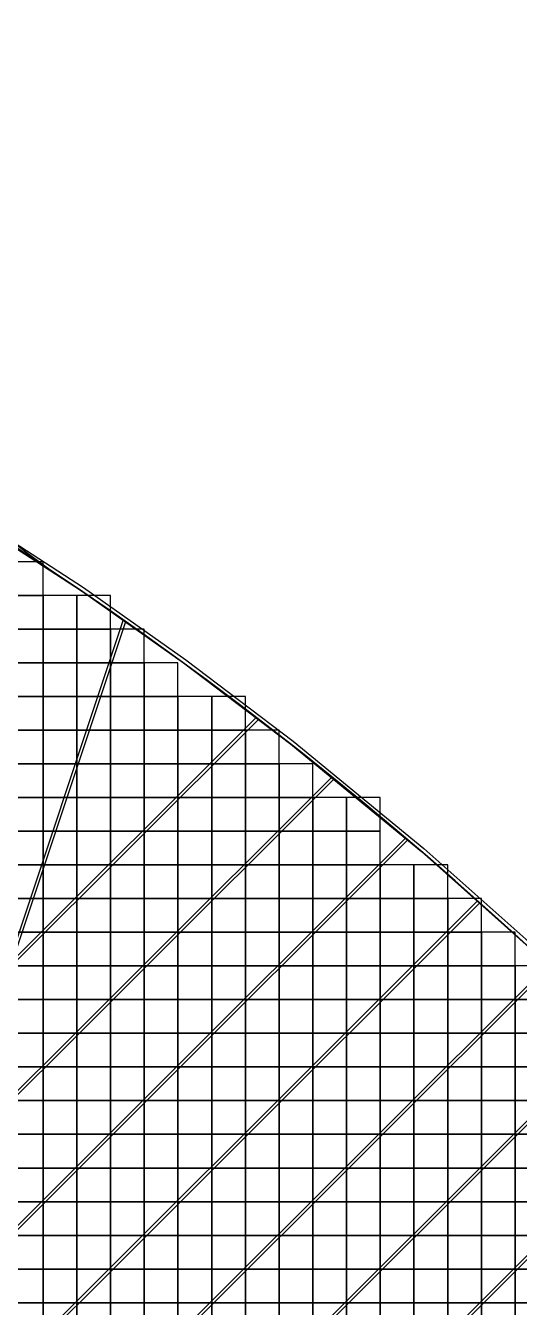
# Model space of a CAD drawing. Extents: x -31693 to 409283, y -98233 to 151957.
# Drawn here: x 121786 to 129108, y 93647 to 112674 of the extents above; entities that cross this region are included whole.
import ezdxf

# ---------------------------------------------------------------- set-up
doc = ezdxf.new("R2010")
doc.units = 0
doc.header["$LTSCALE"] = 1000
doc.header["$MEASUREMENT"] = 0
for name, color, linetype in [('500浮箱', 162, 'Continuous'), ('A-G-VISIBLE', 9, 'Continuous'), ('主龙骨', 4, 'Continuous'), ('边梁（14a槽钢', 3, 'Continuous')]:
    doc.layers.add(name, color=color, linetype=linetype)

# ---------------------------------------------------------------- blocks, each defined once
blk = doc.blocks.new('dasd')
at = {"layer": 'A-G-VISIBLE', "linetype": 'Continuous'}
for centre, radius, start, end in [((-132764.885, 42166.47), 12, 173.0911, 236.0253), ((-132803.822, 42108.688), 57.677, 29.84645, 67.5516), ((-132803.304, 42112.783), 43.061, 27.6831, 69.1971)]:
    blk.add_arc(centre, radius, start, end, dxfattribs=at)

msp = doc.modelspace()

# ---------------------------------------------------------------- linework, layer by layer
at = {"layer": '500浮箱', "elevation": 2850}
for points in [[(121545, 104216), (122045, 104216), (122045, 104716), (121545, 104716)], [(121545, 103716), (122045, 103716), (122045, 104216), (121545, 104216)], [(122045, 103716), (122545, 103716), (122545, 104216), (122045, 104216)], [(122545, 103716), (123045, 103716), (123045, 104216), (122545, 104216)], [(121545, 103216), (122045, 103216), (122045, 103716), (121545, 103716)], [(122045, 103216), (122545, 103216), (122545, 103716), (122045, 103716)], [(122545, 103216), (123045, 103216), (123045, 103716), (122545, 103716)], [(123045, 103216), (123545, 103216), (123545, 103716), (123045, 103716)], [(121545, 102716), (122045, 102716), (122045, 103216), (121545, 103216)], [(122045, 102716), (122545, 102716), (122545, 103216), (122045, 103216)], [(122545, 102716), (123045, 102716), (123045, 103216), (122545, 103216)], [(123045, 102716), (123545, 102716), (123545, 103216), (123045, 103216)], [(123545, 102716), (124045, 102716), (124045, 103216), (123545, 103216)], [(121545, 102216), (122045, 102216), (122045, 102716), (121545, 102716)], [(122045, 102216), (122545, 102216), (122545, 102716), (122045, 102716)], [(122545, 102216), (123045, 102216), (123045, 102716), (122545, 102716)], [(123045, 102216), (123545, 102216), (123545, 102716), (123045, 102716)], [(123545, 102216), (124045, 102216), (124045, 102716), (123545, 102716)], [(124045, 102216), (124545, 102216), (124545, 102716), (124045, 102716)], [(124545, 102216), (125045, 102216), (125045, 102716), (124545, 102716)], [(121545, 101716), (122045, 101716), (122045, 102216), (121545, 102216)], [(122045, 101716), (122545, 101716), (122545, 102216), (122045, 102216)], [(122545, 101716), (123045, 101716), (123045, 102216), (122545, 102216)], [(123045, 101716), (123545, 101716), (123545, 102216), (123045, 102216)], [(123545, 101716), (124045, 101716), (124045, 102216), (123545, 102216)], [(124045, 101716), (124545, 101716), (124545, 102216), (124045, 102216)], [(124545, 101716), (125045, 101716), (125045, 102216), (124545, 102216)], [(125045, 101716), (125545, 101716), (125545, 102216), (125045, 102216)], [(121545, 101216), (122045, 101216), (122045, 101716), (121545, 101716)], [(122045, 101216), (122545, 101216), (122545, 101716), (122045, 101716)], [(122545, 101216), (123045, 101216), (123045, 101716), (122545, 101716)], [(123045, 101216), (123545, 101216), (123545, 101716), (123045, 101716)], [(123545, 101216), (124045, 101216), (124045, 101716), (123545, 101716)], [(124045, 101216), (124545, 101216), (124545, 101716), (124045, 101716)], [(124545, 101216), (125045, 101216), (125045, 101716), (124545, 101716)], [(125045, 101216), (125545, 101216), (125545, 101716), (125045, 101716)], [(125545, 101216), (126045, 101216), (126045, 101716), (125545, 101716)], [(121545, 100716), (122045, 100716), (122045, 101216), (121545, 101216)], [(122045, 100716), (122545, 100716), (122545, 101216), (122045, 101216)], [(122545, 100716), (123045, 100716), (123045, 101216), (122545, 101216)], [(123045, 100716), (123545, 100716), (123545, 101216), (123045, 101216)], [(123545, 100716), (124045, 100716), (124045, 101216), (123545, 101216)], [(124045, 100716), (124545, 100716), (124545, 101216), (124045, 101216)], [(124545, 100716), (125045, 100716), (125045, 101216), (124545, 101216)], [(125045, 100716), (125545, 100716), (125545, 101216), (125045, 101216)], [(125545, 100716), (126045, 100716), (126045, 101216), (125545, 101216)], [(126045, 100716), (126545, 100716), (126545, 101216), (126045, 101216)], [(126545, 100716), (127045, 100716), (127045, 101216), (126545, 101216)], [(121545, 100216), (122045, 100216), (122045, 100716), (121545, 100716)], [(122045, 100216), (122545, 100216), (122545, 100716), (122045, 100716)], [(122545, 100216), (123045, 100216), (123045, 100716), (122545, 100716)], [(123045, 100216), (123545, 100216), (123545, 100716), (123045, 100716)], [(123545, 100216), (124045, 100216), (124045, 100716), (123545, 100716)], [(124045, 100216), (124545, 100216), (124545, 100716), (124045, 100716)], [(124545, 100216), (125045, 100216), (125045, 100716), (124545, 100716)], [(125045, 100216), (125545, 100216), (125545, 100716), (125045, 100716)], [(125545, 100216), (126045, 100216), (126045, 100716), (125545, 100716)], [(126045, 100216), (126545, 100216), (126545, 100716), (126045, 100716)], [(126545, 100216), (127045, 100216), (127045, 100716), (126545, 100716)], [(121545, 99716), (122045, 99716), (122045, 100216), (121545, 100216)], [(122045, 99716), (122545, 99716), (122545, 100216), (122045, 100216)], [(122545, 99716), (123045, 99716), (123045, 100216), (122545, 100216)], [(123045, 99716), (123545, 99716), (123545, 100216), (123045, 100216)], [(123545, 99716), (124045, 99716), (124045, 100216), (123545, 100216)], [(124045, 99716), (124545, 99716), (124545, 100216), (124045, 100216)], [(124545, 99716), (125045, 99716), (125045, 100216), (124545, 100216)], [(125045, 99716), (125545, 99716), (125545, 100216), (125045, 100216)], [(125545, 99716), (126045, 99716), (126045, 100216), (125545, 100216)], [(126045, 99716), (126545, 99716), (126545, 100216), (126045, 100216)], [(126545, 99716), (127045, 99716), (127045, 100216), (126545, 100216)], [(127045, 99716), (127545, 99716), (127545, 100216), (127045, 100216)], [(127545, 99716), (128045, 99716), (128045, 100216), (127545, 100216)], [(121545, 99216), (122045, 99216), (122045, 99716), (121545, 99716)], [(122045, 99216), (122545, 99216), (122545, 99716), (122045, 99716)], [(122545, 99216), (123045, 99216), (123045, 99716), (122545, 99716)], [(123045, 99216), (123545, 99216), (123545, 99716), (123045, 99716)], [(123545, 99216), (124045, 99216), (124045, 99716), (123545, 99716)], [(124045, 99216), (124545, 99216), (124545, 99716), (124045, 99716)], [(124545, 99216), (125045, 99216), (125045, 99716), (124545, 99716)], [(125045, 99216), (125545, 99216), (125545, 99716), (125045, 99716)], [(125545, 99216), (126045, 99216), (126045, 99716), (125545, 99716)], [(126045, 99216), (126545, 99216), (126545, 99716), (126045, 99716)], [(126545, 99216), (127045, 99216), (127045, 99716), (126545, 99716)], [(127045, 99216), (127545, 99216), (127545, 99716), (127045, 99716)], [(127545, 99216), (128045, 99216), (128045, 99716), (127545, 99716)], [(128045, 99216), (128545, 99216), (128545, 99716), (128045, 99716)], [(121545, 98716), (122045, 98716), (122045, 99216), (121545, 99216)], [(122045, 98716), (122545, 98716), (122545, 99216), (122045, 99216)], [(122545, 98716), (123045, 98716), (123045, 99216), (122545, 99216)], [(123045, 98716), (123545, 98716), (123545, 99216), (123045, 99216)], [(123545, 98716), (124045, 98716), (124045, 99216), (123545, 99216)], [(124045, 98716), (124545, 98716), (124545, 99216), (124045, 99216)], [(124545, 98716), (125045, 98716), (125045, 99216), (124545, 99216)], [(125045, 98716), (125545, 98716), (125545, 99216), (125045, 99216)], [(125545, 98716), (126045, 98716), (126045, 99216), (125545, 99216)], [(126045, 98716), (126545, 98716), (126545, 99216), (126045, 99216)], [(126545, 98716), (127045, 98716), (127045, 99216), (126545, 99216)], [(127045, 98716), (127545, 98716), (127545, 99216), (127045, 99216)], [(127545, 98716), (128045, 98716), (128045, 99216), (127545, 99216)], [(128045, 98716), (128545, 98716), (128545, 99216), (128045, 99216)], [(128545, 98716), (129045, 98716), (129045, 99216), (128545, 99216)], [(121545, 98216), (122045, 98216), (122045, 98716), (121545, 98716)], [(122045, 98216), (122545, 98216), (122545, 98716), (122045, 98716)], [(122545, 98216), (123045, 98216), (123045, 98716), (122545, 98716)], [(123045, 98216), (123545, 98216), (123545, 98716), (123045, 98716)], [(123545, 98216), (124045, 98216), (124045, 98716), (123545, 98716)], [(124045, 98216), (124545, 98216), (124545, 98716), (124045, 98716)], [(124545, 98216), (125045, 98216), (125045, 98716), (124545, 98716)], [(125045, 98216), (125545, 98216), (125545, 98716), (125045, 98716)], [(125545, 98216), (126045, 98216), (126045, 98716), (125545, 98716)], [(126045, 98216), (126545, 98216), (126545, 98716), (126045, 98716)], [(126545, 98216), (127045, 98216), (127045, 98716), (126545, 98716)], [(127045, 98216), (127545, 98216), (127545, 98716), (127045, 98716)], [(127545, 98216), (128045, 98216), (128045, 98716), (127545, 98716)], [(128045, 98216), (128545, 98216), (128545, 98716), (128045, 98716)], [(128545, 98216), (129045, 98216), (129045, 98716), (128545, 98716)], [(129045, 98216), (129545, 98216), (129545, 98716), (129045, 98716)], [(121545, 97716), (122045, 97716), (122045, 98216), (121545, 98216)], [(122045, 97716), (122545, 97716), (122545, 98216), (122045, 98216)], [(122545, 97716), (123045, 97716), (123045, 98216), (122545, 98216)], [(123045, 97716), (123545, 97716), (123545, 98216), (123045, 98216)], [(123545, 97716), (124045, 97716), (124045, 98216), (123545, 98216)], [(124045, 97716), (124545, 97716), (124545, 98216), (124045, 98216)], [(124545, 97716), (125045, 97716), (125045, 98216), (124545, 98216)], [(125045, 97716), (125545, 97716), (125545, 98216), (125045, 98216)], [(125545, 97716), (126045, 97716), (126045, 98216), (125545, 98216)], [(126045, 97716), (126545, 97716), (126545, 98216), (126045, 98216)], [(126545, 97716), (127045, 97716), (127045, 98216), (126545, 98216)], [(127045, 97716), (127545, 97716), (127545, 98216), (127045, 98216)], [(127545, 97716), (128045, 97716), (128045, 98216), (127545, 98216)], [(128045, 97716), (128545, 97716), (128545, 98216), (128045, 98216)], [(128545, 97716), (129045, 97716), (129045, 98216), (128545, 98216)], [(129045, 97716), (129545, 97716), (129545, 98216), (129045, 98216)], [(121545, 97216), (122045, 97216), (122045, 97716), (121545, 97716)], [(122045, 97216), (122545, 97216), (122545, 97716), (122045, 97716)], [(122545, 97216), (123045, 97216), (123045, 97716), (122545, 97716)], [(123045, 97216), (123545, 97216), (123545, 97716), (123045, 97716)], [(123545, 97216), (124045, 97216), (124045, 97716), (123545, 97716)], [(124045, 97216), (124545, 97216), (124545, 97716), (124045, 97716)], [(124545, 97216), (125045, 97216), (125045, 97716), (124545, 97716)], [(125045, 97216), (125545, 97216), (125545, 97716), (125045, 97716)], [(125545, 97216), (126045, 97216), (126045, 97716), (125545, 97716)], [(126045, 97216), (126545, 97216), (126545, 97716), (126045, 97716)], [(126545, 97216), (127045, 97216), (127045, 97716), (126545, 97716)], [(127045, 97216), (127545, 97216), (127545, 97716), (127045, 97716)], [(127545, 97216), (128045, 97216), (128045, 97716), (127545, 97716)], [(128045, 97216), (128545, 97216), (128545, 97716), (128045, 97716)], [(128545, 97216), (129045, 97216), (129045, 97716), (128545, 97716)], [(129045, 97216), (129545, 97216), (129545, 97716), (129045, 97716)], [(121545, 96716), (122045, 96716), (122045, 97216), (121545, 97216)], [(122045, 96716), (122545, 96716), (122545, 97216), (122045, 97216)], [(122545, 96716), (123045, 96716), (123045, 97216), (122545, 97216)], [(123045, 96716), (123545, 96716), (123545, 97216), (123045, 97216)], [(123545, 96716), (124045, 96716), (124045, 97216), (123545, 97216)], [(124045, 96716), (124545, 96716), (124545, 97216), (124045, 97216)], [(124545, 96716), (125045, 96716), (125045, 97216), (124545, 97216)], [(125045, 96716), (125545, 96716), (125545, 97216), (125045, 97216)], [(125545, 96716), (126045, 96716), (126045, 97216), (125545, 97216)], [(126045, 96716), (126545, 96716), (126545, 97216), (126045, 97216)], [(126545, 96716), (127045, 96716), (127045, 97216), (126545, 97216)], [(127045, 96716), (127545, 96716), (127545, 97216), (127045, 97216)], [(127545, 96716), (128045, 96716), (128045, 97216), (127545, 97216)], [(128045, 96716), (128545, 96716), (128545, 97216), (128045, 97216)], [(128545, 96716), (129045, 96716), (129045, 97216), (128545, 97216)], [(129045, 96716), (129545, 96716), (129545, 97216), (129045, 97216)], [(121545, 96216), (122045, 96216), (122045, 96716), (121545, 96716)], [(122045, 96216), (122545, 96216), (122545, 96716), (122045, 96716)], [(122545, 96216), (123045, 96216), (123045, 96716), (122545, 96716)], [(123045, 96216), (123545, 96216), (123545, 96716), (123045, 96716)], [(123545, 96216), (124045, 96216), (124045, 96716), (123545, 96716)], [(124045, 96216), (124545, 96216), (124545, 96716), (124045, 96716)], [(124545, 96216), (125045, 96216), (125045, 96716), (124545, 96716)], [(125045, 96216), (125545, 96216), (125545, 96716), (125045, 96716)], [(125545, 96216), (126045, 96216), (126045, 96716), (125545, 96716)], [(126045, 96216), (126545, 96216), (126545, 96716), (126045, 96716)], [(126545, 96216), (127045, 96216), (127045, 96716), (126545, 96716)], [(127045, 96216), (127545, 96216), (127545, 96716), (127045, 96716)], [(127545, 96216), (128045, 96216), (128045, 96716), (127545, 96716)], [(128045, 96216), (128545, 96216), (128545, 96716), (128045, 96716)], [(128545, 96216), (129045, 96216), (129045, 96716), (128545, 96716)], [(129045, 96216), (129545, 96216), (129545, 96716), (129045, 96716)], [(121545, 95716), (122045, 95716), (122045, 96216), (121545, 96216)], [(122045, 95716), (122545, 95716), (122545, 96216), (122045, 96216)], [(122545, 95716), (123045, 95716), (123045, 96216), (122545, 96216)], [(123045, 95716), (123545, 95716), (123545, 96216), (123045, 96216)], [(123545, 95716), (124045, 95716), (124045, 96216), (123545, 96216)], [(124045, 95716), (124545, 95716), (124545, 96216), (124045, 96216)], [(124545, 95716), (125045, 95716), (125045, 96216), (124545, 96216)], [(125045, 95716), (125545, 95716), (125545, 96216), (125045, 96216)], [(125545, 95716), (126045, 95716), (126045, 96216), (125545, 96216)], [(126045, 95716), (126545, 95716), (126545, 96216), (126045, 96216)], [(126545, 95716), (127045, 95716), (127045, 96216), (126545, 96216)], [(127045, 95716), (127545, 95716), (127545, 96216), (127045, 96216)], [(127545, 95716), (128045, 95716), (128045, 96216), (127545, 96216)], [(128045, 95716), (128545, 95716), (128545, 96216), (128045, 96216)], [(128545, 95716), (129045, 95716), (129045, 96216), (128545, 96216)], [(129045, 95716), (129545, 95716), (129545, 96216), (129045, 96216)], [(121545, 95216), (122045, 95216), (122045, 95716), (121545, 95716)], [(122045, 95216), (122545, 95216), (122545, 95716), (122045, 95716)], [(122545, 95216), (123045, 95216), (123045, 95716), (122545, 95716)], [(123045, 95216), (123545, 95216), (123545, 95716), (123045, 95716)], [(123545, 95216), (124045, 95216), (124045, 95716), (123545, 95716)], [(124045, 95216), (124545, 95216), (124545, 95716), (124045, 95716)], [(124545, 95216), (125045, 95216), (125045, 95716), (124545, 95716)], [(125045, 95216), (125545, 95216), (125545, 95716), (125045, 95716)], [(125545, 95216), (126045, 95216), (126045, 95716), (125545, 95716)], [(126045, 95216), (126545, 95216), (126545, 95716), (126045, 95716)], [(126545, 95216), (127045, 95216), (127045, 95716), (126545, 95716)], [(127045, 95216), (127545, 95216), (127545, 95716), (127045, 95716)], [(127545, 95216), (128045, 95216), (128045, 95716), (127545, 95716)], [(128045, 95216), (128545, 95216), (128545, 95716), (128045, 95716)], [(128545, 95216), (129045, 95216), (129045, 95716), (128545, 95716)], [(129045, 95216), (129545, 95216), (129545, 95716), (129045, 95716)], [(121545, 94716), (122045, 94716), (122045, 95216), (121545, 95216)], [(122045, 94716), (122545, 94716), (122545, 95216), (122045, 95216)], [(122545, 94716), (123045, 94716), (123045, 95216), (122545, 95216)], [(123045, 94716), (123545, 94716), (123545, 95216), (123045, 95216)], [(123545, 94716), (124045, 94716), (124045, 95216), (123545, 95216)], [(124045, 94716), (124545, 94716), (124545, 95216), (124045, 95216)], [(124545, 94716), (125045, 94716), (125045, 95216), (124545, 95216)], [(125045, 94716), (125545, 94716), (125545, 95216), (125045, 95216)], [(125545, 94716), (126045, 94716), (126045, 95216), (125545, 95216)], [(126045, 94716), (126545, 94716), (126545, 95216), (126045, 95216)], [(126545, 94716), (127045, 94716), (127045, 95216), (126545, 95216)], [(127045, 94716), (127545, 94716), (127545, 95216), (127045, 95216)], [(127545, 94716), (128045, 94716), (128045, 95216), (127545, 95216)], [(128045, 94716), (128545, 94716), (128545, 95216), (128045, 95216)], [(128545, 94716), (129045, 94716), (129045, 95216), (128545, 95216)], [(129045, 94716), (129545, 94716), (129545, 95216), (129045, 95216)], [(121545, 94216), (122045, 94216), (122045, 94716), (121545, 94716)], [(122045, 94216), (122545, 94216), (122545, 94716), (122045, 94716)], [(122545, 94216), (123045, 94216), (123045, 94716), (122545, 94716)], [(123045, 94216), (123545, 94216), (123545, 94716), (123045, 94716)], [(123545, 94216), (124045, 94216), (124045, 94716), (123545, 94716)], [(124045, 94216), (124545, 94216), (124545, 94716), (124045, 94716)], [(124545, 94216), (125045, 94216), (125045, 94716), (124545, 94716)], [(125045, 94216), (125545, 94216), (125545, 94716), (125045, 94716)], [(125545, 94216), (126045, 94216), (126045, 94716), (125545, 94716)], [(126045, 94216), (126545, 94216), (126545, 94716), (126045, 94716)], [(126545, 94216), (127045, 94216), (127045, 94716), (126545, 94716)], [(127045, 94216), (127545, 94216), (127545, 94716), (127045, 94716)], [(127545, 94216), (128045, 94216), (128045, 94716), (127545, 94716)], [(128045, 94216), (128545, 94216), (128545, 94716), (128045, 94716)], [(128545, 94216), (129045, 94216), (129045, 94716), (128545, 94716)], [(129045, 94216), (129545, 94216), (129545, 94716), (129045, 94716)], [(121545, 93716), (122045, 93716), (122045, 94216), (121545, 94216)], [(122045, 93716), (122545, 93716), (122545, 94216), (122045, 94216)], [(122545, 93716), (123045, 93716), (123045, 94216), (122545, 94216)], [(123045, 93716), (123545, 93716), (123545, 94216), (123045, 94216)], [(123545, 93716), (124045, 93716), (124045, 94216), (123545, 94216)], [(124045, 93716), (124545, 93716), (124545, 94216), (124045, 94216)], [(124545, 93716), (125045, 93716), (125045, 94216), (124545, 94216)], [(125045, 93716), (125545, 93716), (125545, 94216), (125045, 94216)], [(125545, 93716), (126045, 93716), (126045, 94216), (125545, 94216)], [(126045, 93716), (126545, 93716), (126545, 94216), (126045, 94216)], [(126545, 93716), (127045, 93716), (127045, 94216), (126545, 94216)], [(127045, 93716), (127545, 93716), (127545, 94216), (127045, 94216)], [(127545, 93716), (128045, 93716), (128045, 94216), (127545, 94216)], [(128045, 93716), (128545, 93716), (128545, 94216), (128045, 94216)], [(128545, 93716), (129045, 93716), (129045, 94216), (128545, 94216)], [(129045, 93716), (129545, 93716), (129545, 94216), (129045, 94216)], [(121545, 93216), (122045, 93216), (122045, 93716), (121545, 93716)], [(122045, 93216), (122545, 93216), (122545, 93716), (122045, 93716)], [(122545, 93216), (123045, 93216), (123045, 93716), (122545, 93716)], [(123045, 93216), (123545, 93216), (123545, 93716), (123045, 93716)], [(123545, 93216), (124045, 93216), (124045, 93716), (123545, 93716)], [(124045, 93216), (124545, 93216), (124545, 93716), (124045, 93716)], [(124545, 93216), (125045, 93216), (125045, 93716), (124545, 93716)], [(125045, 93216), (125545, 93216), (125545, 93716), (125045, 93716)], [(125545, 93216), (126045, 93216), (126045, 93716), (125545, 93716)], [(126045, 93216), (126545, 93216), (126545, 93716), (126045, 93716)], [(126545, 93216), (127045, 93216), (127045, 93716), (126545, 93716)], [(127045, 93216), (127545, 93216), (127545, 93716), (127045, 93716)], [(127545, 93216), (128045, 93216), (128045, 93716), (127545, 93716)], [(128045, 93216), (128545, 93216), (128545, 93716), (128045, 93716)], [(128545, 93216), (129045, 93216), (129045, 93716), (128545, 93716)], [(129045, 93216), (129545, 93216), (129545, 93716), (129045, 93716)]]:
    msp.add_lwpolyline(points, close=True, dxfattribs=at)
at = {"layer": '主龙骨', "elevation": 2850}
for points in [[(123234, 103853), (119524, 92723), (119565, 92709), (123271, 103827)], [(125202, 102398), (121529, 98731), (121560, 98701), (125237, 102372)], [(126320, 101513), (120529, 95731), (120560, 95701), (126353, 101485)], [(127418, 100611), (119529, 92731), (119560, 92701), (127451, 100583)], [(128484, 99677), (120491, 91692), (120521, 91662), (128516, 99648)], [(129536, 98729), (121529, 90731), (121560, 90701), (129567, 98699)], [(130556, 97749), (122452, 89654), (122483, 89624), (130586, 97719)], [(131540, 96733), (123365, 88566), (123395, 88536), (131570, 96702)]]:
    msp.add_lwpolyline(points, dxfattribs=at)
at = {"layer": '边梁（14a槽钢', "elevation": 2850}
for points in [[(104343, 112660), (110976, 110434), (114738, 108860), (117718, 107346), (120369, 105808), (122645, 104332), (124160, 103261), (125754, 102053), (127693, 100460), (129338, 98992), (130460, 97924), (132087, 96255), (134089, 94032), (135172, 92717)], [(104326, 112605), (110955, 110380), (114713, 108807), (117690, 107295), (120339, 105759), (122612, 104283), (124126, 103214), (125718, 102007), (127656, 100416), (129299, 98949), (130419, 97883), (132045, 96216), (134045, 93994), (135127, 92681)]]:
    msp.add_lwpolyline(points, dxfattribs=at)

# ---------------------------------------------------------------- block references
at = {"xscale": 1000, "yscale": 1000, "zscale": 1000}
msp.add_blockref('dasd', (132893911, -42052037, 2850), dxfattribs=at)

doc.saveas('drawing.dxf')
